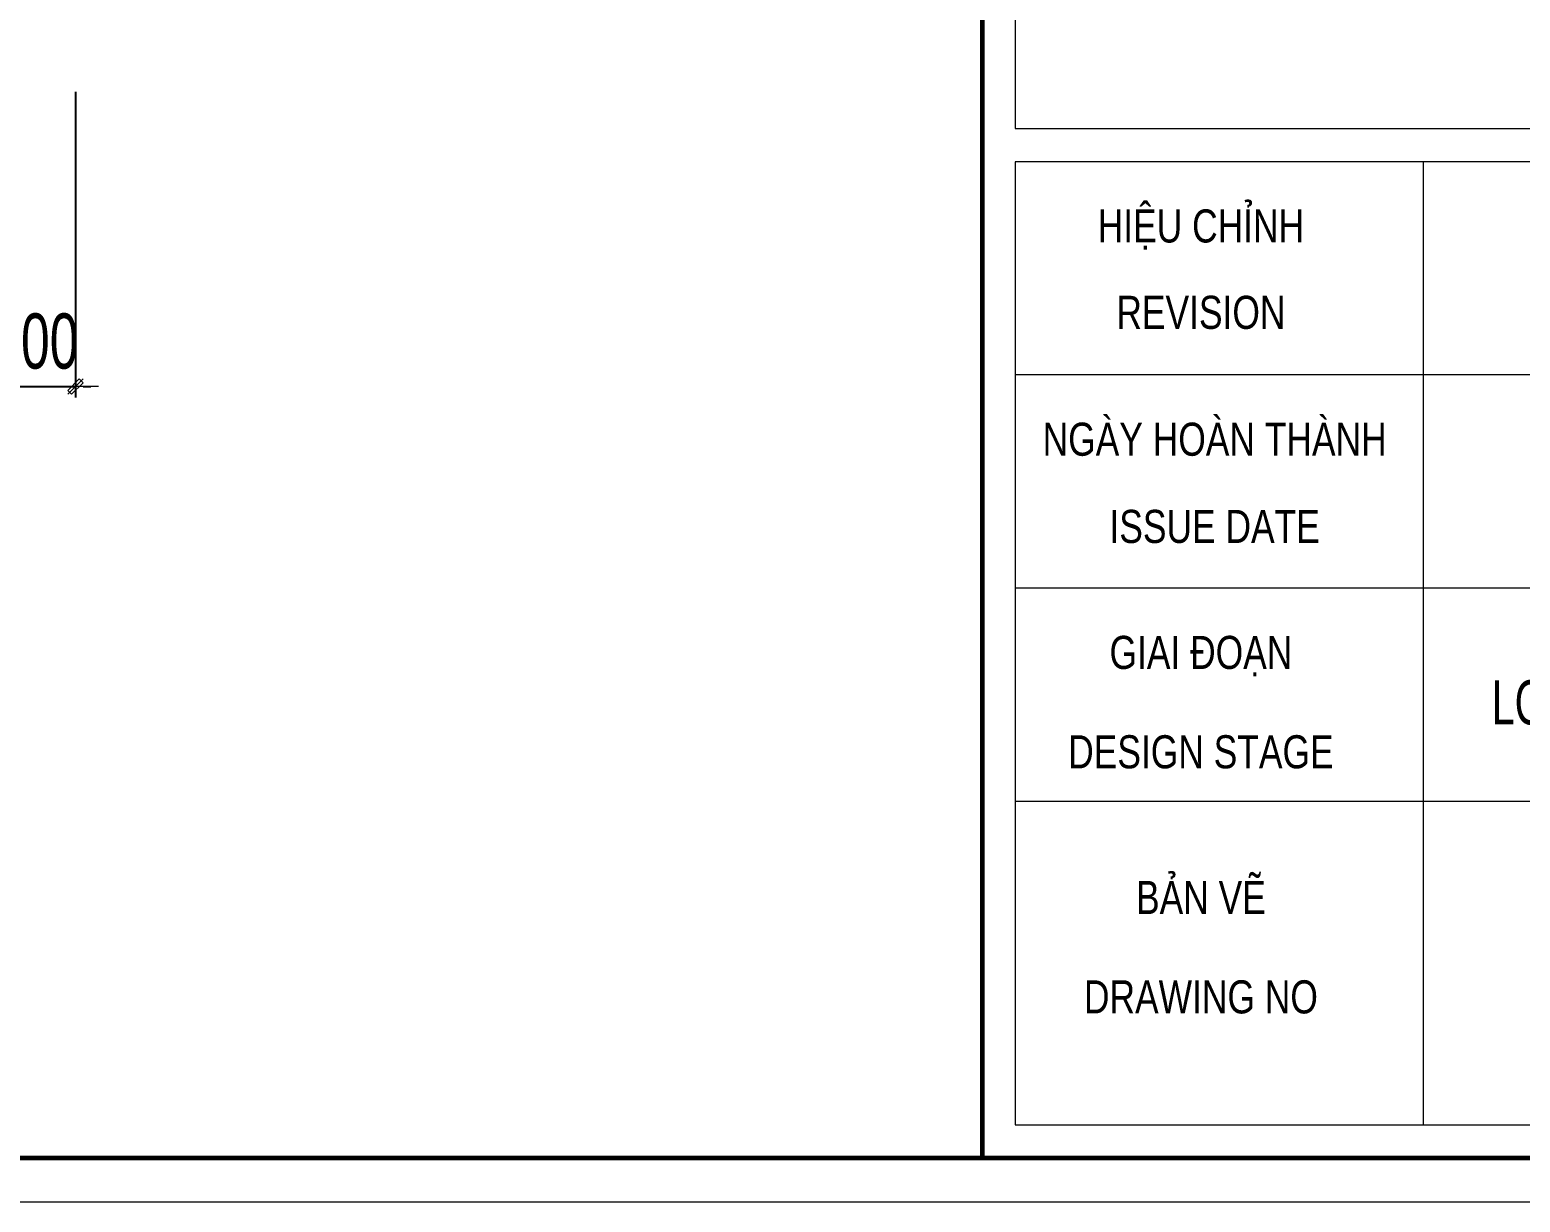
# Model space of a CAD drawing. Header units: millimetres. Extents: x 142758 to 365363, y -504867 to -415100.
# Drawn here: x 262656 to 266373, y -478817 to -475894 of the extents above; entities that cross this region are included whole.
import ezdxf
from ezdxf.enums import TextEntityAlignment as Align

# ---------------------------------------------------------------- set-up
doc = ezdxf.new("R2010")
doc.units = ezdxf.units.MM
doc.header["$LTSCALE"] = 20
doc.header["$MEASUREMENT"] = 0
doc.header["$PDMODE"] = 32
doc.layers.get('Defpoints').update_dxf_attribs({"color": 1})
doc.layers.add('Khungten_LCDI', color=7, linetype='Continuous')
for name, color, linetype, lineweight in [('LC Dim', 8, 'Continuous', 18), ('LC Net thay', 7, 'Continuous', 25), ('LC Text1', 3, 'Continuous', 20)]:
    doc.layers.add(name, color=color, linetype=linetype, lineweight=lineweight)
doc.styles.add('HOATBIF', font='hoatbif.shx', dxfattribs={"width": 0.7})
doc.styles.add('Khungten', font='VHAVAN.TTF', dxfattribs={"width": 0.9, "height": 5000})
doc.styles.add('Title', font='VHBLACK.TTF', dxfattribs={"width": 0.8})
doc.dimstyles.new('MONG', dxfattribs={"dimscale": 50, "dimtxt": 2.5, "dimasz": 0.35, "dimexe": 0.5, "dimexo": 0, "dimgap": 0.8, "dimtad": 1, "dimdec": 0, "dimzin": 0, "dimdsep": 46, "dimtxsty": 'HOATBIF', "dimblk1": 'DOT', "dimblk2": 'DOT', "dimsah": 1, "dimcen": -1, "dimdle": 1, "dimclrd": 256, "dimclre": 256, "dimclrt": 4, "dimadec": 3, "dimazin": 2, "dimtfac": 0.333333, "dimtdec": 0, "dimtix": 1, "dimtmove": 2, "dimatfit": 3, "dimldrblk": 'DOT', "dimfxl": 1, "dimtvp": 0.833333, "dimtolj": 1, "dimtzin": 0, "dimarcsym": 0})

# ---------------------------------------------------------------- blocks, each defined once
blk = doc.blocks.new('lcdi fix')
at = {"layer": 'Defpoints', "lineweight": 0}
blk.add_lwpolyline([(-1200, -14850), (-1200, 14850), (40800, 14850), (40800, -14850)], close=True, dxfattribs=at)
at = {"layer": 'Khungten_LCDI', "color": 5, "lineweight": 60}
blk.add_line((36600, 14650), (36600, -14650), dxfattribs=at)
at = {"layer": 'Khungten_LCDI', "color": 9, "lineweight": 15}
for p, q in [((38600, -10133.4), (38600, -14500)), ((40450, -11100), (36750, -11100)), ((40450, -12066.7), (36750, -12066.7)), ((40450, -13033.3), (36750, -13033.3))]:
    blk.add_line(p, q, dxfattribs=at)
at = {"layer": 'Khungten_LCDI', "color": 5, "lineweight": 60}
blk.add_lwpolyline([(0, -14650), (0, 14650), (40600, 14650), (40600, -14650)], close=True, dxfattribs=at)
at = {"layer": 'Khungten_LCDI', "color": 9, "lineweight": 15}
for points in [[(36750, -9983.4), (40450, -9983.4), (40450, -7667.3), (36750, -7667.3)], [(36750, -14500), (40450, -14500), (40450, -10133.4), (36750, -10133.4)]]:
    blk.add_lwpolyline(points, close=True, dxfattribs=at)
at = {"color": 7}
for s, height, style, width, p in [('hiÖu chØnh', 150, 'Khungten', 0.8, (37591.7, -10499.4)), ('revision', 150, 'Khungten', 0.8, (37591.7, -10891)), ('ngµy hoµn thµnh', 150, 'Khungten', 0.8, (37654, -11466.1)), ('issue date', 150, 'Khungten', 0.8, (37654, -11861.5)), ('giai ®o¹n', 150, 'Khungten', 0.8, (37591.7, -12432.7)), ('lcdi / tkbvtc', 200, 'Title', 0.7, (39570.6, -12684.1)), ('design stage', 150, 'Khungten', 0.8, (37591.7, -12883.2)), ('b¶n vÏ', 150, 'Khungten', 0.8, (37591.7, -13543.7)), ('drawing nO', 150, 'Khungten', 0.8, (37591.7, -13994.2))]:
    blk.add_text(s, height=height, dxfattribs=dict(at, style=style, width=width)).set_placement(p, align=Align.CENTER)
at = {"color": 7, "style": 'Khungten', "width": 0.8}
for tag, p in [('REVISION', (39498.8, -10746.3)), ('NGAYHT', (39546.1, -11609.4))]:
    blk.add_attdef(tag, text='', height=200, dxfattribs=at).set_placement(p, align=Align.CENTER)
at = {"layer": 'LC Text1', "style": 'Title', "width": 1.485915}
for tag, p, p2 in [('TENBANVE1', (36912.7, -8885.8), (40339.1, -8885.8)), ('TENBANVE2', (36912.7, -9562.5), (40339.1, -9562.5))]:
    blk.add_attdef(tag, text='', height=250, dxfattribs=at).set_placement(p, p2, align=Align.FIT)
at = {"layer": 'LC Text1', "style": 'Title', "width": 0.7}
blk.add_attdef('SOBANVE', text='', height=250, dxfattribs=at).set_placement((39562, -13896.2), align=Align.CENTER)
blk = doc.blocks.new('DOT')
at = {"layer": 'LC Dim'}
blk.add_line((-3, 0), (3, 0), dxfattribs=at)
at = {"layer": 'LC Dim', "color": 4}
blk.add_line((-1, -1), (1, 1), dxfattribs=at)
blk.add_lwpolyline([(0.5, 1), (-1, -0.5), (-0.5, -1), (1, 0.5)], close=True, dxfattribs=at)
blk = doc.blocks.new('*D296')
at = {"layer": 'Defpoints', "color": 0, "ltscale": 2, "transparency": 16777216}
for p in [(262569.8, -476048.2), (262769.8, -476048.2), (262769.8, -476783.3)]:
    blk.add_point(p, dxfattribs=at)
at = {"layer": 'LC Dim', "lineweight": -2, "ltscale": 2, "transparency": 16777216}
for p, q in [((262569.8, -476048.2), (262569.8, -476810.8)), ((262769.8, -476048.2), (262769.8, -476810.8)), ((262550.6, -476783.3), (262531.3, -476783.3)), ((262569.8, -476783.3), (262769.8, -476783.3)), ((262789.1, -476783.3), (262808.3, -476783.3))]:
    blk.add_line(p, q, dxfattribs=at)
at = {"layer": 'LC Dim', "lineweight": -2, "ltscale": 2, "transparency": 16777216, "xscale": 19.25, "yscale": 19.25, "zscale": 19.25}
blk.add_blockref('DOT', (262569.8, -476783.3), dxfattribs=at)
at = {"layer": 'LC Dim', "lineweight": -2, "ltscale": 2, "transparency": 16777216, "xscale": 19.25, "yscale": 19.25, "zscale": 19.25, "rotation": 180}
blk.add_blockref('DOT', (262769.8, -476783.3), dxfattribs=at)
at = {"layer": 'LC Dim', "color": 4, "ltscale": 2, "transparency": 16777216, "insert": (262669.8, -476670.6), "char_height": 137.5, "attachment_point": 5, "style": 'HOATBIF'}
blk.add_mtext('\\A1;200', dxfattribs=at)
blk = doc.blocks.new('_Dot')
at = {"color": 0, "linetype": 'ByBlock', "lineweight": -2}
blk.add_line((-0.5, 0), (-1, 0), dxfattribs=at)
at = {"color": 0, "linetype": 'ByBlock', "const_width": 0.5}
blk.add_lwpolyline([(-0.25, 0, 1), (0.25, 0, 1)], format="xyb", close=True, dxfattribs=at)

msp = doc.modelspace()

# ---------------------------------------------------------------- block references
at = {"layer": 'LC Net thay', "xscale": 0.55, "yscale": 0.55, "zscale": 0.55}
msp.add_blockref('lcdi fix', (244901.3, -470649.3), dxfattribs=at)

# ---------------------------------------------------------------- dimensions: what is measured, and where the dimension line sits
at = {"layer": 'LC Dim', "ltscale": 2}
dim = msp.add_linear_dim(base=(262769.8, -476783.3), p1=(262569.8, -476048.2), p2=(262769.8, -476048.2), angle=180, dimstyle='MONG', override={"dimscale": 55}, dxfattribs=at)
dim.commit()
dim.dimension.update_dxf_attribs({"geometry": '*D296', "text_midpoint": (262669.8, -476670.6)})

doc.saveas('drawing.dxf')
